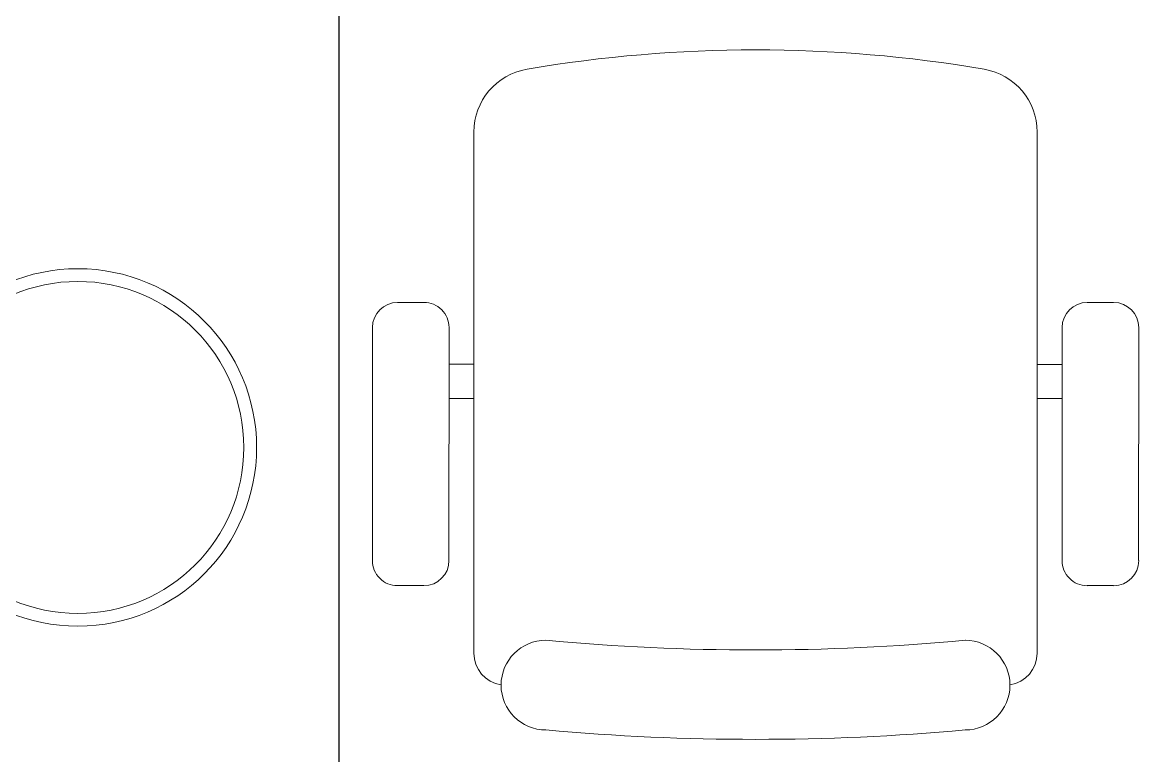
# Model space of a CAD drawing. Header units: metres. Extents: x -18745 to 220762, y -1579758 to -1356048.
# Drawn here: x 166265 to 167140, y -1454571 to -1453996 of the extents above; entities that cross this region are included whole.
import ezdxf

# ---------------------------------------------------------------- set-up
doc = ezdxf.new("R2010")
doc.units = ezdxf.units.M
doc.layers.get('0').update_dxf_attribs({"lineweight": 0})
doc.layers.add('A-100 - Copy$0$axes', color=8, linetype='Continuous')
doc.layers.add('A-100 - Copy$0$Medical Equipment and Furniture', color=8, linetype='Continuous', lineweight=0)
doc.layers.add('A-100 - Copy$0$NEW', color=8, linetype='Continuous', lineweight=5)

# ---------------------------------------------------------------- blocks, each defined once
blk = doc.blocks.new('*X66')
for p, q in [((5, 3), (5, 3)), ((5, 3), (5, 3)), ((5, 3), (5, 3)), ((5, 3), (5, 3)), ((5, 3), (5, 3)), ((5, 3), (5, 3)), ((5, 3), (5, 3)), ((5, 3), (5, 3)), ((5, 3), (5, 3)), ((5, 3), (5, 3)), ((5, 3), (5, 3)), ((5, 3), (5, 3)), ((5, 3), (5, 3)), ((5, 3), (5, 3)), ((5, 3), (5, 3)), ((5, 3), (5, 3)), ((5, 3), (5, 3)), ((5, 3), (5, 3)), ((5, 3), (5, 3)), ((5, 3), (5, 3)), ((5, 3), (5, 3)), ((5, 3), (5, 3)), ((5, 3), (5, 3)), ((5, 3), (5, 3)), ((5, 3), (5, 3)), ((5, 3), (5, 3)), ((5, 3), (5, 3)), ((5, 3), (5, 3)), ((5, 3), (5, 3)), ((5, 3), (5, 3)), ((5, 3), (5, 3)), ((5, 3), (5, 3)), ((5, 3), (5, 3)), ((5, 3), (5, 3)), ((5, 3), (5, 3)), ((5, 3), (5, 3)), ((5, 3), (5, 3)), ((5, 3), (5, 3)), ((5, 3), (5, 3)), ((5, 3), (5, 3)), ((5, 3), (5, 3)), ((5, 3), (5, 3)), ((5, 3), (5, 3)), ((5, 3), (5, 3)), ((5, 3), (5, 3)), ((5, 3), (5, 3)), ((5, 3), (5, 3)), ((5, 3), (5, 3)), ((5, 3), (5, 3)), ((5, 3), (5, 3)), ((5, 3), (5, 3)), ((5, 3), (5, 3)), ((5, 3), (5, 3)), ((5, 3), (5, 3)), ((5, 3), (5, 3)), ((5, 3), (5, 3)), ((5, 3), (5, 3)), ((5, 3), (5, 3)), ((5, 3), (5, 3)), ((5, 3), (5, 3)), ((5, 3), (5, 3)), ((5, 3), (5, 3)), ((5, 3), (5, 3)), ((5, 3), (5, 3)), ((5, 3), (5, 3)), ((5, 3), (5, 3)), ((6, 3), (5, 3)), ((5, 3), (5, 3)), ((6, 3), (5, 3)), ((5, 3), (5, 3)), ((6, 3), (5, 3)), ((5, 3), (5, 3)), ((6, 3), (5, 3)), ((5, 3), (5, 3)), ((5, 3), (5, 3)), ((5, 3), (5, 3)), ((5, 3), (5, 3)), ((5, 3), (5, 3)), ((5, 3), (5, 3)), ((5, 3), (5, 3)), ((5, 3), (5, 3)), ((5, 3), (5, 3)), ((5, 3), (5, 3)), ((5, 3), (5, 3)), ((5, 3), (5, 3)), ((5, 3), (5, 3)), ((5, 3), (5, 3)), ((5, 3), (5, 3)), ((5, 3), (5, 3)), ((5, 3), (5, 3)), ((5, 3), (5, 3)), ((5, 3), (5, 3)), ((5, 3), (5, 3)), ((5, 3), (5, 3)), ((5, 3), (5, 3)), ((5, 3), (5, 3)), ((6, 3), (6, 3)), ((6, 3), (6, 3)), ((6, 3), (6, 3)), ((6, 3), (6, 3)), ((6, 3), (6, 3)), ((6, 3), (6, 3)), ((6, 3), (6, 3)), ((6, 3), (6, 3)), ((6, 3), (6, 3)), ((6, 3), (6, 3)), ((6, 3), (6, 3)), ((6, 3), (6, 3)), ((6, 3), (6, 3)), ((6, 3), (6, 3)), ((6, 3), (6, 3)), ((6, 3), (6, 3)), ((6, 3), (6, 3)), ((6, 3), (6, 3)), ((6, 3), (6, 3)), ((6, 3), (6, 3)), ((6, 3), (6, 3)), ((6, 3), (6, 3)), ((6, 3), (6, 3)), ((6, 3), (6, 3)), ((6, 3), (6, 3)), ((6, 3), (6, 3)), ((6, 3), (6, 3)), ((6, 3), (6, 3)), ((6, 3), (6, 3)), ((6, 3), (6, 3)), ((6, 3), (6, 3)), ((6, 3), (6, 3)), ((6, 3), (6, 3)), ((6, 3), (6, 3)), ((6, 3), (6, 3)), ((6, 3), (6, 3)), ((6, 3), (6, 3)), ((6, 3), (6, 3)), ((6, 3), (6, 3)), ((6, 3), (6, 3)), ((6, 3), (6, 3)), ((6, 3), (6, 3)), ((6, 3), (6, 3)), ((6, 3), (6, 3)), ((6, 3), (6, 3)), ((6, 3), (6, 3)), ((6, 3), (6, 3)), ((6, 3), (6, 3)), ((6, 3), (6, 3)), ((6, 3), (6, 3)), ((6, 3), (6, 3)), ((6, 3), (6, 3)), ((6, 3), (6, 3)), ((6, 3), (6, 3)), ((6, 3), (6, 3)), ((6, 3), (6, 3)), ((6, 3), (6, 3)), ((6, 3), (6, 3)), ((6, 3), (6, 3)), ((6, 3), (6, 3)), ((6, 3), (6, 3)), ((6, 3), (6, 3)), ((6, 3), (6, 3)), ((6, 3), (6, 3)), ((6, 3), (6, 3)), ((6, 3), (6, 3)), ((6, 3), (6, 3)), ((6, 3), (6, 3)), ((6, 3), (6, 3)), ((6, 3), (6, 3)), ((6, 3), (6, 3)), ((6, 3), (6, 3)), ((6, 3), (6, 3)), ((6, 3), (6, 3)), ((6, 3), (6, 3)), ((6, 3), (6, 3)), ((6, 3), (6, 3)), ((6, 3), (6, 3)), ((6, 3), (6, 3)), ((6, 3), (6, 3)), ((6, 3), (6, 3)), ((6, 3), (6, 3)), ((6, 3), (6, 3)), ((6, 3), (6, 3)), ((6, 3), (6, 3)), ((6, 3), (6, 3)), ((6, 3), (6, 3)), ((6, 3), (6, 3)), ((6, 3), (6, 3)), ((6, 3), (6, 3)), ((6, 3), (6, 3)), ((6, 3), (6, 3)), ((6, 3), (6, 3)), ((6, 3), (6, 3)), ((6, 3), (6, 3)), ((6, 3), (6, 3)), ((6, 3), (6, 3)), ((6, 3), (6, 3)), ((6, 3), (6, 3)), ((6, 3), (6, 3)), ((6, 3), (6, 3)), ((6, 3), (6, 3)), ((6, 3), (6, 3)), ((6, 3), (6, 3)), ((6, 3), (6, 3)), ((6, 3), (6, 3)), ((6, 3), (6, 3)), ((6, 3), (6, 3)), ((6, 3), (6, 3)), ((6, 3), (6, 3)), ((6, 3), (6, 3)), ((6, 3), (6, 3)), ((6, 3), (6, 3)), ((6, 3), (6, 3)), ((6, 3), (6, 3)), ((6, 3), (6, 3)), ((6, 3), (6, 3)), ((6, 3), (6, 3)), ((6, 3), (6, 3)), ((6, 3), (6, 3)), ((6, 3), (6, 3)), ((6, 3), (6, 3)), ((6, 3), (6, 3)), ((6, 3), (6, 3)), ((6, 3), (6, 3)), ((6, 3), (6, 3)), ((6, 3), (6, 3)), ((6, 3), (6, 3)), ((6, 3), (6, 3)), ((6, 3), (6, 3)), ((6, 3), (6, 3)), ((6, 3), (6, 3)), ((6, 3), (6, 3)), ((6, 3), (6, 3)), ((6, 3), (6, 3)), ((6, 3), (6, 3)), ((6, 3), (6, 3)), ((6, 3), (6, 3)), ((6, 3), (6, 3)), ((6, 3), (6, 3)), ((6, 3), (6, 3)), ((6, 3), (6, 3)), ((6, 3), (6, 3)), ((6, 3), (6, 3)), ((6, 3), (6, 3)), ((6, 3), (6, 3)), ((6, 3), (6, 3)), ((6, 3), (6, 3)), ((6, 3), (6, 3)), ((6, 3), (6, 3)), ((6, 3), (6, 3)), ((6, 3), (6, 3)), ((6, 3), (6, 3)), ((6, 3), (6, 3)), ((6, 3), (6, 3)), ((6, 3), (6, 3)), ((6, 3), (6, 3)), ((6, 3), (6, 3)), ((6, 3), (6, 3)), ((6, 3), (6, 3)), ((6, 3), (6, 3)), ((6, 3), (6, 3)), ((6, 3), (6, 3)), ((6, 3), (6, 3)), ((6, 3), (6, 3)), ((6, 3), (6, 3)), ((6, 3), (6, 3)), ((6, 3), (6, 3)), ((6, 3), (6, 3)), ((6, 3), (6, 3)), ((6, 3), (6, 3)), ((6, 3), (6, 3)), ((6, 3), (6, 3)), ((6, 3), (6, 3)), ((6, 3), (6, 3)), ((6, 3), (6, 3)), ((6, 3), (6, 3)), ((6, 3), (6, 3)), ((6, 3), (6, 3)), ((6, 3), (6, 3)), ((6, 3), (6, 3)), ((6, 3), (6, 3)), ((6, 3), (6, 3)), ((6, 3), (6, 3)), ((6, 3), (6, 3)), ((6, 3), (6, 3)), ((6, 3), (6, 3)), ((6, 3), (6, 3)), ((6, 3), (6, 3)), ((6, 3), (6, 3)), ((6, 3), (6, 3)), ((6, 3), (6, 3)), ((6, 3), (6, 3)), ((6, 3), (6, 3)), ((6, 3), (6, 3)), ((6, 3), (6, 3)), ((6, 3), (6, 3)), ((6, 3), (6, 3)), ((6, 3), (6, 3)), ((6, 3), (6, 3)), ((6, 3), (6, 3)), ((6, 3), (6, 3)), ((6, 3), (6, 3)), ((6, 3), (6, 3)), ((6, 3), (5, 3)), ((6, 3), (5, 3)), ((6, 3), (5, 3)), ((6, 3), (5, 3)), ((6, 3), (5, 3)), ((6, 3), (6, 3)), ((6, 3), (6, 3)), ((6, 3), (6, 3)), ((6, 3), (6, 3)), ((6, 3), (6, 3)), ((6, 3), (6, 3)), ((6, 3), (6, 3)), ((6, 3), (6, 3)), ((6, 3), (6, 3)), ((6, 3), (6, 3)), ((6, 3), (6, 3)), ((6, 3), (6, 3)), ((6, 3), (6, 3)), ((6, 3), (6, 3)), ((6, 3), (6, 3)), ((6, 3), (6, 3)), ((6, 3), (6, 3)), ((6, 3), (6, 3)), ((6, 3), (6, 3)), ((6, 3), (6, 3)), ((6, 3), (6, 3)), ((6, 3), (6, 3)), ((6, 3), (6, 3)), ((6, 3), (6, 3)), ((6, 3), (6, 3)), ((6, 3), (6, 3)), ((6, 3), (6, 3)), ((6, 3), (6, 3)), ((6, 3), (6, 3)), ((6, 3), (6, 3)), ((6, 3), (6, 3)), ((6, 3), (6, 3)), ((6, 3), (6, 3)), ((6, 3), (6, 3)), ((6, 3), (6, 3)), ((6, 3), (6, 3)), ((6, 3), (6, 3)), ((6, 3), (6, 3)), ((6, 3), (6, 3)), ((6, 3), (6, 3)), ((6, 3), (6, 3)), ((6, 3), (6, 3)), ((6, 3), (6, 3)), ((6, 3), (6, 3)), ((6, 3), (6, 3)), ((6, 3), (6, 3)), ((6, 3), (6, 3)), ((6, 3), (6, 3)), ((6, 3), (6, 3)), ((6, 3), (6, 3)), ((6, 3), (6, 3)), ((6, 3), (6, 3)), ((6, 3), (6, 3)), ((6, 3), (6, 3)), ((6, 3), (6, 3)), ((6, 3), (6, 3)), ((6, 3), (6, 3)), ((6, 3), (6, 3)), ((6, 3), (6, 3)), ((6, 3), (6, 3)), ((6, 3), (6, 3)), ((6, 3), (6, 3)), ((6, 3), (6, 3)), ((6, 3), (6, 3)), ((6, 3), (6, 3)), ((6, 3), (6, 3)), ((6, 3), (6, 3)), ((6, 3), (6, 3)), ((6, 3), (6, 3)), ((6, 3), (6, 3)), ((6, 3), (6, 3)), ((6, 3), (6, 3)), ((6, 3), (6, 3)), ((6, 3), (6, 3)), ((6, 3), (6, 3)), ((6, 3), (6, 3)), ((6, 3), (6, 3)), ((6, 3), (6, 3)), ((6, 3), (6, 3)), ((6, 3), (6, 3)), ((6, 3), (6, 3)), ((6, 3), (6, 3)), ((6, 3), (6, 3)), ((6, 3), (6, 3)), ((6, 3), (6, 3)), ((6, 3), (6, 3)), ((6, 3), (6, 3)), ((6, 3), (6, 3)), ((6, 3), (6, 3)), ((6, 3), (6, 3)), ((6, 3), (6, 3)), ((6, 3), (6, 3)), ((6, 3), (6, 3)), ((6, 3), (6, 3)), ((6, 3), (6, 3)), ((6, 3), (6, 3)), ((6, 3), (6, 3)), ((6, 3), (6, 3)), ((6, 3), (6, 3)), ((6, 3), (6, 3)), ((6, 3), (6, 3)), ((6, 3), (6, 3)), ((6, 3), (6, 3)), ((6, 3), (6, 3)), ((6, 3), (6, 3)), ((6, 3), (6, 3)), ((6, 3), (6, 3)), ((6, 3), (6, 3)), ((6, 3), (6, 3)), ((6, 3), (6, 3)), ((6, 3), (6, 3)), ((6, 3), (6, 3)), ((6, 3), (6, 3)), ((6, 3), (6, 3)), ((6, 3), (6, 3)), ((6, 3), (6, 3)), ((6, 3), (6, 3)), ((6, 3), (6, 3)), ((6, 3), (6, 3)), ((6, 3), (6, 3)), ((6, 3), (6, 3)), ((6, 3), (6, 3)), ((6, 3), (6, 3)), ((6, 3), (6, 3)), ((6, 3), (6, 3)), ((6, 3), (6, 3)), ((6, 3), (6, 3)), ((6, 3), (6, 3)), ((6, 3), (6, 3)), ((6, 3), (6, 3)), ((6, 3), (6, 3)), ((6, 3), (6, 3)), ((6, 3), (6, 3)), ((6, 3), (6, 3)), ((6, 3), (6, 3)), ((6, 3), (6, 3)), ((6, 3), (6, 3)), ((6, 3), (6, 3)), ((6, 3), (6, 3)), ((6, 3), (6, 3)), ((6, 3), (6, 3)), ((6, 3), (6, 3)), ((6, 3), (6, 3)), ((6, 3), (6, 3)), ((6, 3), (6, 3)), ((6, 3), (6, 3)), ((6, 3), (6, 3)), ((6, 3), (6, 3)), ((6, 3), (6, 3)), ((6, 3), (6, 3)), ((6, 3), (6, 3)), ((6, 3), (6, 3)), ((6, 3), (6, 3)), ((6, 3), (6, 3)), ((6, 3), (6, 3)), ((6, 3), (6, 3)), ((6, 3), (6, 3)), ((6, 3), (6, 3)), ((6, 3), (6, 3)), ((6, 3), (6, 3)), ((6, 3), (6, 3)), ((6, 3), (6, 3)), ((6, 3), (6, 3)), ((6, 3), (6, 3)), ((6, 3), (6, 3)), ((6, 3), (6, 3)), ((6, 3), (6, 3)), ((6, 3), (6, 3)), ((6, 3), (6, 3)), ((6, 3), (6, 3)), ((6, 3), (6, 3)), ((6, 3), (6, 3)), ((6, 3), (6, 3)), ((6, 3), (6, 3)), ((6, 3), (6, 3)), ((6, 3), (6, 3)), ((6, 3), (6, 3)), ((6, 3), (6, 3)), ((6, 3), (6, 3)), ((6, 3), (6, 3)), ((6, 3), (6, 3)), ((6, 3), (6, 3)), ((6, 3), (6, 3)), ((6, 3), (6, 3)), ((6, 3), (6, 3)), ((6, 3), (6, 3)), ((6, 3), (6, 3)), ((6, 3), (6, 3)), ((6, 3), (6, 3)), ((6, 3), (6, 3)), ((6, 3), (6, 3)), ((6, 3), (6, 3)), ((6, 3), (6, 3)), ((6, 3), (6, 3)), ((6, 3), (6, 3)), ((6, 3), (6, 3)), ((6, 3), (6, 3)), ((6, 3), (6, 3)), ((6, 3), (6, 3)), ((6, 3), (6, 3)), ((6, 3), (6, 3)), ((6, 3), (6, 3)), ((6, 3), (6, 3)), ((6, 3), (6, 3)), ((6, 3), (6, 3)), ((6, 3), (6, 3)), ((6, 3), (6, 3)), ((6, 3), (6, 3)), ((6, 3), (6, 3)), ((6, 3), (6, 3)), ((6, 3), (6, 3)), ((6, 3), (6, 3)), ((6, 3), (6, 3)), ((6, 3), (6, 3)), ((6, 3), (6, 3)), ((6, 3), (6, 3)), ((6, 3), (6, 3)), ((6, 3), (6, 3)), ((6, 3), (6, 3)), ((6, 3), (6, 3)), ((6, 3), (6, 3)), ((6, 3), (6, 3)), ((6, 3), (6, 3)), ((6, 3), (6, 3)), ((6, 3), (6, 3)), ((6, 3), (6, 3)), ((6, 3), (6, 3)), ((6, 3), (6, 3)), ((6, 3), (6, 3)), ((6, 3), (6, 3)), ((6, 3), (6, 3)), ((6, 3), (6, 3)), ((6, 3), (6, 3)), ((6, 3), (6, 3)), ((6, 3), (6, 3)), ((6, 3), (6, 3)), ((6, 3), (6, 3)), ((6, 3), (6, 3)), ((6, 3), (6, 3)), ((6, 3), (6, 3)), ((6, 3), (6, 3)), ((6, 3), (6, 3)), ((6, 3), (6, 3)), ((6, 3), (6, 3)), ((6, 3), (6, 3)), ((6, 3), (6, 3)), ((6, 3), (6, 3)), ((6, 3), (6, 3)), ((6, 3), (6, 3)), ((6, 3), (6, 3)), ((6, 3), (6, 3)), ((6, 3), (6, 3)), ((6, 3), (6, 3)), ((6, 3), (6, 3)), ((6, 3), (6, 3)), ((6, 3), (6, 3)), ((6, 3), (6, 3)), ((6, 3), (6, 3)), ((6, 3), (6, 3)), ((6, 3), (6, 3)), ((6, 3), (6, 3)), ((6, 3), (6, 3)), ((6, 3), (6, 3)), ((6, 3), (6, 3)), ((6, 3), (6, 3)), ((6, 3), (6, 3)), ((6, 3), (6, 3)), ((6, 3), (6, 3)), ((6, 3), (6, 3)), ((6, 3), (6, 3)), ((6, 3), (6, 3)), ((6, 3), (6, 3)), ((6, 3), (6, 3)), ((6, 3), (6, 3)), ((6, 3), (6, 3)), ((6, 3), (6, 3)), ((6, 3), (6, 3)), ((6, 3), (6, 3)), ((6, 3), (6, 3)), ((6, 3), (6, 3)), ((6, 3), (6, 3)), ((6, 3), (6, 3)), ((6, 3), (6, 3)), ((6, 3), (6, 3)), ((6, 3), (6, 3)), ((6, 3), (6, 3)), ((6, 3), (6, 3)), ((6, 3), (6, 3)), ((6, 3), (6, 3)), ((6, 3), (6, 3)), ((6, 3), (6, 3)), ((6, 3), (6, 3)), ((6, 3), (6, 3)), ((6, 3), (6, 3)), ((6, 3), (6, 3)), ((6, 3), (6, 3)), ((6, 3), (6, 3)), ((6, 3), (6, 3)), ((6, 3), (6, 3)), ((6, 3), (6, 3)), ((6, 3), (6, 3)), ((6, 3), (6, 3)), ((6, 3), (6, 3)), ((6, 3), (6, 3)), ((6, 3), (6, 3)), ((6, 3), (6, 3)), ((6, 3), (6, 3)), ((6, 3), (6, 3)), ((6, 3), (6, 3)), ((6, 3), (6, 3)), ((6, 3), (6, 3)), ((6, 3), (6, 3)), ((6, 3), (6, 3)), ((6, 3), (6, 3)), ((6, 3), (6, 3)), ((6, 3), (6, 3)), ((6, 3), (6, 3))]:
    blk.add_line(p, q)
blk = doc.blocks.new('*X67')
for p, q in [((13, 1), (13, 1)), ((13, 1), (13, 1)), ((13, 1), (13, 1)), ((13, 1), (13, 1)), ((13, 1), (13, 1)), ((13, 1), (13, 1)), ((13, 1), (13, 1)), ((13, 1), (13, 1)), ((13, 1), (13, 1)), ((13, 1), (13, 1)), ((13, 1), (13, 1)), ((13, 1), (13, 1)), ((13, 1), (13, 1)), ((13, 1), (13, 1)), ((13, 1), (13, 1)), ((13, 1), (14, 1)), ((13, 1), (14, 1)), ((13, 1), (14, 1)), ((13, 1), (13, 1)), ((13, 1), (13, 1)), ((13, 1), (13, 1)), ((13, 1), (13, 1)), ((13, 1), (13, 1)), ((13, 1), (13, 1)), ((13, 1), (13, 1)), ((13, 1), (13, 1)), ((13, 1), (13, 1)), ((13, 1), (13, 1)), ((13, 1), (13, 1)), ((13, 1), (13, 1)), ((13, 1), (13, 1)), ((13, 1), (13, 1)), ((13, 1), (13, 1)), ((13, 1), (13, 1)), ((13, 1), (13, 1)), ((13, 1), (13, 1)), ((13, 1), (13, 1)), ((13, 1), (13, 1)), ((13, 1), (13, 1)), ((13, 1), (13, 1)), ((13, 1), (13, 1)), ((13, 1), (13, 1)), ((13, 1), (13, 1)), ((13, 1), (13, 1)), ((13, 1), (13, 1)), ((13, 1), (13, 1)), ((13, 1), (13, 1)), ((13, 1), (13, 1)), ((13, 1), (13, 1)), ((13, 1), (13, 1)), ((13, 1), (13, 1)), ((13, 1), (13, 1)), ((13, 1), (13, 1)), ((13, 1), (13, 1)), ((13, 1), (13, 1)), ((13, 1), (13, 1)), ((13, 1), (13, 1)), ((13, 1), (13, 1)), ((13, 1), (13, 1)), ((13, 1), (13, 1)), ((13, 1), (13, 1)), ((13, 1), (13, 1)), ((13, 1), (13, 1)), ((13, 1), (13, 1)), ((13, 1), (13, 1)), ((13, 1), (13, 1)), ((13, 1), (13, 1)), ((13, 1), (13, 1)), ((13, 1), (13, 1)), ((13, 1), (13, 1)), ((13, 1), (13, 1)), ((13, 1), (13, 1)), ((13, 1), (13, 1)), ((13, 1), (13, 1)), ((13, 1), (13, 1)), ((13, 1), (13, 1)), ((13, 1), (13, 1)), ((13, 1), (13, 1)), ((13, 1), (13, 1)), ((13, 1), (13, 1)), ((13, 1), (13, 1)), ((13, 1), (13, 1)), ((13, 1), (13, 1)), ((13, 1), (13, 1)), ((13, 1), (13, 1)), ((13, 1), (13, 1)), ((13, 1), (13, 1)), ((13, 1), (13, 1)), ((13, 1), (13, 1)), ((13, 1), (13, 1)), ((13, 1), (13, 1)), ((13, 1), (13, 1)), ((13, 1), (13, 1)), ((13, 1), (13, 1)), ((13, 1), (13, 1)), ((13, 1), (13, 1)), ((13, 1), (13, 1)), ((13, 1), (13, 1)), ((13, 1), (13, 1)), ((13, 1), (13, 1)), ((13, 1), (13, 1)), ((13, 1), (13, 1)), ((13, 1), (13, 1)), ((13, 1), (13, 1)), ((13, 1), (13, 1)), ((13, 1), (13, 1)), ((13, 1), (13, 1)), ((13, 1), (13, 1)), ((13, 1), (13, 1)), ((13, 1), (13, 1)), ((13, 1), (13, 1)), ((13, 1), (13, 1)), ((13, 1), (13, 1)), ((13, 1), (13, 1)), ((13, 1), (13, 1)), ((13, 1), (13, 1)), ((13, 1), (13, 1)), ((13, 1), (13, 1)), ((13, 1), (13, 1)), ((13, 1), (13, 1)), ((13, 1), (13, 1)), ((13, 1), (13, 1)), ((13, 1), (13, 1)), ((13, 1), (14, 1)), ((13, 0), (13, 0)), ((13, 0), (13, 0)), ((13, 0), (13, 0)), ((13, 0), (13, 0)), ((13, 0), (13, 0)), ((13, 0), (13, 0)), ((13, 0), (13, 0)), ((13, 0), (13, 0)), ((13, 0), (13, 0)), ((13, 0), (13, 0)), ((13, 0), (13, 0)), ((13, 0), (13, 0)), ((13, 0), (13, 0)), ((13, 0), (13, 0)), ((13, 0), (13, 0)), ((13, 0), (13, 0)), ((13, 0), (13, 0)), ((13, 0), (13, 0)), ((13, 0), (13, 0)), ((13, 0), (13, 0)), ((13, 0), (13, 0)), ((13, 0), (13, 0)), ((13, 0), (13, 0)), ((13, 0), (13, 0)), ((13, 0), (13, 0)), ((13, 0), (13, 0)), ((13, 0), (13, 0)), ((13, 0), (13, 0)), ((13, 0), (13, 0)), ((13, 0), (13, 0)), ((13, 0), (13, 0)), ((13, 0), (13, 0)), ((13, 0), (13, 0)), ((13, 0), (13, 0)), ((13, 0), (13, 0)), ((13, 0), (13, 0)), ((13, 0), (13, 0)), ((13, 0), (13, 0)), ((13, 0), (13, 0)), ((13, 0), (13, 0)), ((13, 0), (13, 0)), ((13, 0), (13, 0)), ((13, 0), (13, 0)), ((13, 0), (13, 0)), ((13, 0), (13, 0)), ((13, 0), (13, 0)), ((13, 0), (13, 0)), ((13, 0), (13, 0)), ((13, 0), (14, 0)), ((13, 0), (14, 0)), ((13, 0), (13, 0)), ((13, 0), (14, 0)), ((14, 1), (14, 1)), ((14, 1), (14, 1)), ((14, 1), (14, 1)), ((14, 1), (14, 1)), ((14, 1), (14, 1)), ((14, 1), (14, 1)), ((14, 1), (14, 1)), ((14, 1), (14, 1)), ((14, 1), (14, 1)), ((14, 1), (14, 1)), ((14, 1), (14, 1)), ((14, 1), (14, 1)), ((14, 1), (14, 1)), ((14, 1), (14, 1)), ((14, 1), (14, 1)), ((14, 1), (14, 1)), ((14, 1), (14, 1)), ((14, 1), (14, 1)), ((14, 1), (14, 1)), ((14, 1), (14, 1)), ((14, 1), (14, 1)), ((14, 1), (14, 1)), ((14, 1), (14, 1)), ((14, 1), (14, 1)), ((14, 1), (14, 1)), ((14, 1), (14, 1)), ((14, 1), (14, 1)), ((14, 1), (14, 1)), ((14, 1), (14, 1)), ((14, 1), (14, 1)), ((14, 1), (14, 1)), ((14, 1), (14, 1)), ((14, 1), (14, 1)), ((14, 1), (14, 1)), ((14, 1), (14, 1)), ((14, 1), (14, 1)), ((14, 1), (14, 1)), ((14, 1), (14, 1)), ((14, 1), (14, 1)), ((14, 1), (14, 1)), ((14, 1), (14, 1)), ((14, 1), (14, 1)), ((14, 1), (14, 1)), ((14, 1), (14, 1)), ((14, 1), (14, 1)), ((14, 1), (14, 1)), ((14, 1), (14, 1)), ((14, 1), (14, 1)), ((14, 1), (14, 1)), ((14, 1), (14, 1)), ((14, 1), (14, 1)), ((14, 1), (14, 1)), ((14, 1), (14, 1)), ((14, 1), (14, 1)), ((14, 1), (14, 1)), ((14, 1), (14, 1)), ((14, 1), (14, 1)), ((14, 1), (14, 1)), ((14, 1), (14, 1)), ((14, 1), (14, 1)), ((14, 1), (14, 1)), ((14, 1), (14, 1)), ((14, 1), (14, 1)), ((14, 1), (14, 1)), ((14, 1), (14, 1)), ((14, 1), (14, 1)), ((14, 1), (14, 1)), ((14, 1), (14, 1)), ((14, 1), (14, 1)), ((14, 1), (14, 1)), ((14, 1), (14, 1)), ((14, 1), (14, 1)), ((14, 1), (14, 1)), ((14, 1), (14, 1)), ((14, 1), (14, 1)), ((14, 1), (14, 1)), ((14, 1), (14, 1)), ((14, 1), (14, 1)), ((14, 1), (14, 1)), ((14, 1), (14, 1)), ((14, 1), (14, 1)), ((14, 1), (14, 1)), ((14, 1), (14, 1)), ((14, 1), (14, 1)), ((14, 1), (14, 1)), ((14, 1), (14, 1)), ((14, 1), (14, 1)), ((14, 1), (14, 1)), ((14, 1), (14, 1)), ((14, 1), (14, 1)), ((14, 1), (14, 1)), ((14, 1), (14, 1)), ((14, 1), (14, 1)), ((14, 1), (14, 1)), ((14, 0), (14, 0)), ((14, 0), (14, 0)), ((14, 0), (14, 0)), ((14, 0), (14, 0)), ((14, 0), (14, 0)), ((14, 0), (14, 0)), ((14, 0), (14, 0)), ((14, 0), (14, 0)), ((14, 0), (14, 0)), ((14, 0), (14, 0)), ((14, 0), (14, 0)), ((14, 0), (14, 0)), ((14, 0), (14, 0)), ((14, 0), (14, 0)), ((14, 0), (14, 0)), ((14, 0), (14, 0)), ((14, 0), (14, 0)), ((14, 0), (14, 0)), ((14, 0), (14, 0)), ((14, 0), (14, 0)), ((14, 0), (14, 0)), ((14, 0), (14, 0)), ((14, 0), (14, 0)), ((14, 0), (14, 0)), ((14, 0), (14, 0)), ((14, 0), (14, 0)), ((14, 0), (14, 0)), ((14, 0), (14, 0)), ((14, 0), (14, 0)), ((14, 0), (14, 0)), ((14, 0), (14, 0)), ((14, 0), (14, 0)), ((14, 0), (14, 0)), ((14, 0), (14, 0)), ((14, 0), (14, 0)), ((14, 0), (14, 0)), ((14, 0), (14, 0)), ((14, 0), (14, 0)), ((14, 0), (14, 0)), ((14, 0), (14, 0)), ((14, 0), (14, 0)), ((14, 0), (14, 0)), ((14, 0), (14, 0)), ((14, 0), (14, 0)), ((14, 0), (14, 0)), ((14, 0), (14, 0)), ((14, 0), (14, 0)), ((14, 0), (14, 0)), ((13, 0), (13, 0)), ((13, 0), (14, 0)), ((13, 0), (13, 0)), ((13, 0), (14, 0)), ((13, 0), (13, 0)), ((13, 0), (14, 0)), ((13, 0), (13, 0)), ((13, 0), (13, 0)), ((13, 0), (13, 0)), ((13, 0), (13, 0)), ((13, 0), (14, 0)), ((13, 0), (13, 0)), ((13, 0), (14, 0)), ((13, 0), (13, 0)), ((13, 0), (14, 0)), ((13, 0), (13, 0)), ((13, 0), (14, 0)), ((13, 0), (13, 0)), ((13, 0), (14, 0)), ((13, 0), (13, 0)), ((13, 0), (14, 0)), ((13, 0), (13, 0)), ((13, 0), (14, 0)), ((13, 0), (13, 0)), ((13, 0), (13, 0)), ((13, 0), (13, 0)), ((13, 0), (14, 0)), ((13, 0), (13, 0)), ((13, 0), (14, 0)), ((13, 0), (13, 0)), ((13, 0), (14, 0)), ((13, 0), (13, 0)), ((13, 0), (14, 0)), ((13, 0), (13, 0)), ((13, 0), (13, 0)), ((13, 0), (13, 0)), ((13, 0), (13, 0)), ((13, 0), (13, 0)), ((13, 0), (13, 0)), ((13, 0), (13, 0)), ((13, 0), (13, 0)), ((13, 0), (13, 0)), ((13, 0), (13, 0)), ((13, 0), (13, 0)), ((13, 0), (13, 0)), ((13, 0), (13, 0)), ((13, 0), (13, 0)), ((13, 0), (13, 0)), ((13, 0), (13, 0)), ((13, 0), (13, 0)), ((13, 0), (13, 0)), ((13, 0), (13, 0)), ((13, 0), (13, 0)), ((13, 0), (13, 0)), ((13, 0), (13, 0)), ((13, 0), (13, 0)), ((13, 0), (13, 0)), ((13, 0), (13, 0)), ((13, 0), (13, 0)), ((13, 0), (13, 0)), ((13, 0), (13, 0)), ((13, 0), (13, 0)), ((13, 0), (13, 0)), ((13, 0), (13, 0)), ((13, -1), (13, -1)), ((13, -1), (13, -1)), ((13, -1), (13, -1)), ((13, -1), (13, -1)), ((13, -1), (13, -1)), ((13, -1), (14, -1)), ((13, -1), (13, -1)), ((14, 0), (14, 0)), ((14, 0), (14, 0)), ((14, 0), (14, 0)), ((14, 0), (14, 0)), ((14, 0), (14, 0)), ((14, 0), (14, 0)), ((14, 0), (14, 0)), ((14, 0), (14, 0)), ((14, 0), (14, 0)), ((14, 0), (14, 0)), ((14, 0), (14, 0)), ((14, 0), (14, 0)), ((14, 0), (14, 0)), ((14, 0), (14, 0)), ((14, 0), (14, 0)), ((13, 0), (14, 0)), ((14, 0), (14, 0)), ((14, 0), (14, 0)), ((14, 0), (14, 0)), ((14, 0), (14, 0)), ((14, 0), (14, 0)), ((14, 0), (14, 0)), ((14, 0), (14, 0)), ((14, 0), (14, 0)), ((14, 0), (14, 0)), ((14, 0), (14, 0)), ((14, 0), (14, 0)), ((14, 0), (14, 0)), ((14, 0), (14, 0)), ((14, 0), (14, 0)), ((14, 0), (14, 0)), ((14, 0), (14, 0)), ((14, 0), (14, 0)), ((14, 0), (14, 0)), ((14, 0), (14, 0)), ((14, 0), (14, 0)), ((14, 0), (14, 0)), ((14, 0), (14, 0)), ((14, 0), (14, 0)), ((14, 0), (14, 0)), ((14, 0), (14, 0)), ((14, 0), (14, 0)), ((14, 0), (14, 0)), ((14, 0), (14, 0)), ((14, 0), (14, 0)), ((14, 0), (14, 0)), ((14, 0), (14, 0)), ((14, 0), (14, 0)), ((14, 0), (14, 0)), ((14, 0), (14, 0)), ((14, -1), (14, -1)), ((14, -1), (14, -1)), ((14, -1), (14, -1)), ((14, -1), (14, -1)), ((14, -1), (14, -1))]:
    blk.add_line(p, q)
blk = doc.blocks.new('A-100 - Copy$0$GF21018-P')
for p, q in [((-0.2207, 0.47563), (-0.2207, 0.0675)), ((0.22049, 0.47563), (0.22049, 0.0675)), ((-0.2806, 0.34221), (-0.25983, 0.34221)), ((0.25963, 0.34221), (0.2804, 0.34221)), ((-0.30021, 0.32259), (-0.30021, 0.14)), ((-0.24021, 0.32259), (-0.24021, 0.14)), ((0.24001, 0.32259), (0.24001, 0.14)), ((0.30001, 0.32259), (0.30001, 0.14)), ((-0.24021, 0.29372), (-0.2207, 0.29372)), ((0.22049, 0.29372), (0.24001, 0.29372)), ((-0.24021, 0.26708), (-0.2207, 0.26708)), ((0.22049, 0.26708), (0.24001, 0.26708)), ((-0.2806, 0.12039), (-0.25983, 0.12039)), ((0.25963, 0.12039), (0.2804, 0.12039))]:
    blk.add_line(p, q)
for points in [[(0.24001, 0.29372), (0.24001, 0.29372), (0.24001, 0.29372), (0.24001, 0.29372), (0.24001, 0.29372), (0.24001, 0.29372), (0.24001, 0.29372), (0.24001, 0.29372), (0.24001, 0.29372), (0.24001, 0.29372), (0.24001, 0.29372), (0.24001, 0.29372), (0.24001, 0.29372), (0.24001, 0.29372), (0.24001, 0.29372), (0.24001, 0.29372), (0.24001, 0.29372), (0.24001, 0.29372), (0.24001, 0.29372), (0.24001, 0.29372), (0.24001, 0.29372), (0.24001, 0.29372), (0.24001, 0.29372), (0.24001, 0.29372), (0.24001, 0.29372), (0.24001, 0.29372), (0.24001, 0.29372), (0.24001, 0.29372), (0.24001, 0.29372), (0.24001, 0.29372), (0.24001, 0.29372), (0.24001, 0.29372), (0.24001, 0.29372), (0.24001, 0.29372), (0.24001, 0.29372), (0.24001, 0.29372), (0.24001, 0.29372), (0.24001, 0.29372), (0.24001, 0.29372), (0.24001, 0.29372), (0.24001, 0.29372), (0.24001, 0.29372), (0.24001, 0.29372), (0.24001, 0.29372), (0.24001, 0.29372), (0.24001, 0.29372), (0.24001, 0.29372), (0.24001, 0.29372), (0.24001, 0.29372), (0.24001, 0.29372), (0.24001, 0.29372), (0.24001, 0.29372), (0.24001, 0.29372), (0.24001, 0.29372), (0.24001, 0.29372), (0.24001, 0.29372), (0.24001, 0.29372), (0.24001, 0.29372), (0.24001, 0.29372), (0.24001, 0.29372), (0.24001, 0.29372), (0.24001, 0.29372), (0.24001, 0.29372), (0.24001, 0.29372), (0.24001, 0.29372), (0.24001, 0.29372), (0.24001, 0.29372), (0.24001, 0.29372), (0.24001, 0.29372), (0.24001, 0.29372), (0.24001, 0.29372), (0.24001, 0.29372), (0.24001, 0.29372), (0.24001, 0.29372), (0.24001, 0.29372), (0.24001, 0.29372), (0.24001, 0.29372), (0.24001, 0.29372), (0.24001, 0.29372), (0.24001, 0.29372), (0.24001, 0.29372), (0.24001, 0.29372), (0.24001, 0.29372), (0.24001, 0.29372), (0.24001, 0.29372), (0.24001, 0.29372), (0.24001, 0.29372), (0.24001, 0.29372), (0.24001, 0.29372), (0.24001, 0.29372), (0.24001, 0.29372), (0.24001, 0.29372), (0.24001, 0.29372), (0.24001, 0.29372), (0.24001, 0.29372), (0.24001, 0.29372), (0.24001, 0.29372), (0.24001, 0.29372), (0.24001, 0.29372), (0.24001, 0.29372), (0.24001, 0.29372), (0.24001, 0.29372), (0.24001, 0.29372), (0.24001, 0.29372), (0.24001, 0.29372), (0.24001, 0.29372), (0.24001, 0.29372), (0.24001, 0.29372), (0.24001, 0.29372), (0.24001, 0.29372), (0.24001, 0.29372), (0.24001, 0.29372), (0.24001, 0.29372), (0.24001, 0.29372), (0.24001, 0.29372), (0.24001, 0.29372), (0.24001, 0.29372), (0.24001, 0.29372), (0.24001, 0.29372), (0.24001, 0.29372), (0.24001, 0.29372), (0.24001, 0.29372), (0.24001, 0.29372), (0.24001, 0.29372), (0.24001, 0.29372), (0.24001, 0.29372), (0.24001, 0.29372), (0.24001, 0.29372), (0.24001, 0.29372), (0.24001, 0.29372), (0.24001, 0.29372), (0.24001, 0.29372), (0.24001, 0.29372), (0.24001, 0.29372), (0.24001, 0.29372), (0.24001, 0.29372), (0.24001, 0.29372), (0.24001, 0.29372), (0.24001, 0.29372), (0.24001, 0.29372), (0.24001, 0.29372), (0.24001, 0.29372), (0.24001, 0.29372), (0.24001, 0.29372), (0.24001, 0.29372), (0.24001, 0.29372), (0.24001, 0.29372), (0.24001, 0.29372), (0.24001, 0.29372), (0.24001, 0.29372), (0.24001, 0.29372), (0.24001, 0.29372), (0.24001, 0.29372), (0.24001, 0.29372), (0.24001, 0.29372), (0.24001, 0.29372), (0.24001, 0.29372), (0.24001, 0.29372), (0.24001, 0.29372), (0.24001, 0.29372), (0.24001, 0.29372), (0.24001, 0.29372), (0.24001, 0.29372), (0.24001, 0.29372), (0.24001, 0.29372), (0.24001, 0.29372), (0.24001, 0.29372), (0.24001, 0.29372), (0.24001, 0.29372), (0.24001, 0.29372), (0.24001, 0.29372), (0.24001, 0.29372), (0.24001, 0.29372), (0.24001, 0.29372), (0.24001, 0.29372), (0.24001, 0.29372), (0.24001, 0.29372), (0.24001, 0.29372), (0.24001, 0.29372), (0.24001, 0.29372), (0.24001, 0.29372), (0.24001, 0.29372), (0.24001, 0.29372), (0.24001, 0.29372), (0.24001, 0.29372), (0.24001, 0.29372), (0.24001, 0.29372), (0.24001, 0.29372), (0.24001, 0.29372), (0.24001, 0.29372), (0.24001, 0.29372), (0.24001, 0.29372), (0.24001, 0.29372), (0.24001, 0.29372), (0.24001, 0.29372), (0.24001, 0.29372), (0.24001, 0.29372), (0.24001, 0.29372), (0.24001, 0.29372), (0.24001, 0.29372), (0.24001, 0.29372), (0.24001, 0.29372), (0.24001, 0.29372), (0.24001, 0.29372), (0.24001, 0.29372), (0.24001, 0.29372), (0.24001, 0.29372), (0.24001, 0.29372), (0.24001, 0.29372), (0.24001, 0.29372), (0.24001, 0.29372), (0.24001, 0.29372), (0.24001, 0.29372), (0.24001, 0.29372), (0.24001, 0.29372), (0.24001, 0.29372), (0.24001, 0.29372), (0.24001, 0.29372), (0.24001, 0.29372), (0.24001, 0.29372), (0.24001, 0.29372), (0.24001, 0.29372), (0.24001, 0.29372), (0.24001, 0.29372), (0.24001, 0.29372), (0.24001, 0.29372), (0.24001, 0.29372), (0.24001, 0.29372), (0.24001, 0.29372), (0.24001, 0.29372), (0.24001, 0.29372), (0.24001, 0.29372), (0.24001, 0.29372), (0.24001, 0.29372), (0.24001, 0.29372), (0.24001, 0.29372), (0.24001, 0.29372), (0.24001, 0.29372), (0.24001, 0.29372), (0.24001, 0.29372), (0.24001, 0.29372), (0.24001, 0.29372), (0.24001, 0.29372), (0.24001, 0.29372), (0.24001, 0.29372), (0.24001, 0.29372), (0.24001, 0.29372), (0.24001, 0.29372), (0.24001, 0.29372), (0.24001, 0.29372), (0.24001, 0.29372), (0.24001, 0.29372), (0.24001, 0.29372), (0.24001, 0.29372), (0.24001, 0.29372), (0.24001, 0.29372), (0.24001, 0.29372), (0.24001, 0.29372), (0.24001, 0.29372), (0.24001, 0.29372), (0.24001, 0.29372), (0.24001, 0.29372), (0.24001, 0.29372), (0.24001, 0.29372), (0.24001, 0.29372), (0.24001, 0.29372), (0.24001, 0.29372), (0.24001, 0.29372), (0.24001, 0.29372), (0.24001, 0.29372), (0.24001, 0.29372), (0.24001, 0.29372), (0.24001, 0.29372), (0.24001, 0.29372), (0.24001, 0.29372), (0.24001, 0.29372), (0.24001, 0.29372)], [(0.24001, 0.29372), (0.24001, 0.29372), (0.24001, 0.29372), (0.24001, 0.29372), (0.24001, 0.29372), (0.24001, 0.29372), (0.24001, 0.29372), (0.24001, 0.29372), (0.24001, 0.29372), (0.24001, 0.29372), (0.24001, 0.29372), (0.24001, 0.29372), (0.24001, 0.29372), (0.24001, 0.29372), (0.24001, 0.29372), (0.24001, 0.29372), (0.24001, 0.29372), (0.24001, 0.29372), (0.24001, 0.29372), (0.24001, 0.29372), (0.24001, 0.29372), (0.24001, 0.29372), (0.24001, 0.29372), (0.24001, 0.29372), (0.24001, 0.29372), (0.24001, 0.29372), (0.24001, 0.29372), (0.24001, 0.29372), (0.24001, 0.29372), (0.24001, 0.29372), (0.24001, 0.29372), (0.24001, 0.29372), (0.24001, 0.29372), (0.24001, 0.29372), (0.24001, 0.29372), (0.24001, 0.29372), (0.24001, 0.29372), (0.24001, 0.29372), (0.24001, 0.29372), (0.24001, 0.29372), (0.24001, 0.29372), (0.24001, 0.29372), (0.24001, 0.29372), (0.24001, 0.29372), (0.24001, 0.29372), (0.24001, 0.29372), (0.24001, 0.29372), (0.24001, 0.29372), (0.24001, 0.29372), (0.24001, 0.29372), (0.24001, 0.29372), (0.24001, 0.29372), (0.24001, 0.29372), (0.24001, 0.29372), (0.24001, 0.29372), (0.24001, 0.29372), (0.24001, 0.29372), (0.24001, 0.29372), (0.24001, 0.29372), (0.24001, 0.29372), (0.24001, 0.29372), (0.24001, 0.29372), (0.24001, 0.29372), (0.24001, 0.29372), (0.24001, 0.29372), (0.24001, 0.29372), (0.24001, 0.29372), (0.24001, 0.29372), (0.24001, 0.29372), (0.24001, 0.29372), (0.24001, 0.29372), (0.24001, 0.29372), (0.24001, 0.29372), (0.24001, 0.29372), (0.24001, 0.29372), (0.24001, 0.29372), (0.24001, 0.29372), (0.24001, 0.29372), (0.24001, 0.29372), (0.24001, 0.29372), (0.24001, 0.29372), (0.24001, 0.29372), (0.24001, 0.29372), (0.24001, 0.29372), (0.24001, 0.29372), (0.24001, 0.29372), (0.24001, 0.29372), (0.24001, 0.29372), (0.24001, 0.29372), (0.24001, 0.29372), (0.24001, 0.29372), (0.24001, 0.29372), (0.24001, 0.29372), (0.24001, 0.29372), (0.24001, 0.29372), (0.24001, 0.29372), (0.24001, 0.29372), (0.24001, 0.29372), (0.24001, 0.29372), (0.24001, 0.29372), (0.24001, 0.29372), (0.24001, 0.29372), (0.24001, 0.29372), (0.24001, 0.29372), (0.24001, 0.29372), (0.24001, 0.29372), (0.24001, 0.29372), (0.24001, 0.29372), (0.24001, 0.29372), (0.24001, 0.29372), (0.24001, 0.29372), (0.24001, 0.29372), (0.24001, 0.29372), (0.24001, 0.29372), (0.24001, 0.29372), (0.24001, 0.29372), (0.24001, 0.29372), (0.24001, 0.29372), (0.24001, 0.29372), (0.24001, 0.29372), (0.24001, 0.29372), (0.24001, 0.29372), (0.24001, 0.29372), (0.24001, 0.29372), (0.24001, 0.29372), (0.24001, 0.29372), (0.24001, 0.29372), (0.24001, 0.29372), (0.24001, 0.29372), (0.24001, 0.29372), (0.24001, 0.29372), (0.24001, 0.29372), (0.24001, 0.29372), (0.24001, 0.29372), (0.24001, 0.29372), (0.24001, 0.29372), (0.24001, 0.29372), (0.24001, 0.29372), (0.24001, 0.29372), (0.24001, 0.29372), (0.24001, 0.29372), (0.24001, 0.29372), (0.24001, 0.29372), (0.24001, 0.29372), (0.24001, 0.29372), (0.24001, 0.29372), (0.24001, 0.29372), (0.24001, 0.29372), (0.24001, 0.29372), (0.24001, 0.29372), (0.24001, 0.29372), (0.24001, 0.29372), (0.24001, 0.29372), (0.24001, 0.29372), (0.24001, 0.29372), (0.24001, 0.29372), (0.24001, 0.29372), (0.24001, 0.29372), (0.24001, 0.29372), (0.24001, 0.29372), (0.24001, 0.29372), (0.24001, 0.29372), (0.24001, 0.29372), (0.24001, 0.29372), (0.24001, 0.29372), (0.24001, 0.29372), (0.24001, 0.29372), (0.24001, 0.29372), (0.24001, 0.29372), (0.24001, 0.29372), (0.24001, 0.29372), (0.24001, 0.29372), (0.24001, 0.29372), (0.24001, 0.29372), (0.24001, 0.29372), (0.24001, 0.29372), (0.24001, 0.29372), (0.24001, 0.29372), (0.24001, 0.29372), (0.24001, 0.29372), (0.24001, 0.29372), (0.24001, 0.29372), (0.24001, 0.29372), (0.24001, 0.29372), (0.24001, 0.29372), (0.24001, 0.29372), (0.24001, 0.29372), (0.24001, 0.29372), (0.24001, 0.29372), (0.24001, 0.29372), (0.24001, 0.29372), (0.24001, 0.29372), (0.24001, 0.29372), (0.24001, 0.29372), (0.24001, 0.29372), (0.24001, 0.29372), (0.24001, 0.29372), (0.24001, 0.29372), (0.24001, 0.29372), (0.24001, 0.29372), (0.24001, 0.29372), (0.24001, 0.29372), (0.24001, 0.29372), (0.24001, 0.29372), (0.24001, 0.29372), (0.24001, 0.29372), (0.24001, 0.29372), (0.24001, 0.29372), (0.24001, 0.29372), (0.24001, 0.29372), (0.24001, 0.29372), (0.24001, 0.29372), (0.24001, 0.29372), (0.24001, 0.29372), (0.24001, 0.29372), (0.24001, 0.29372), (0.24001, 0.29372), (0.24001, 0.29372), (0.24001, 0.29372)], [(0.24001, 0.29372), (0.24001, 0.29372), (0.24001, 0.29372), (0.24001, 0.29372), (0.24001, 0.29372), (0.24001, 0.29372), (0.24001, 0.29372), (0.24001, 0.29372), (0.24001, 0.29372), (0.24001, 0.29372), (0.24001, 0.29372), (0.24001, 0.29372), (0.24001, 0.29372), (0.24001, 0.29372), (0.24001, 0.29372), (0.24001, 0.29372), (0.24001, 0.29372), (0.24001, 0.29372), (0.24001, 0.29372), (0.24001, 0.29372), (0.24001, 0.29372), (0.24001, 0.29372), (0.24001, 0.29372), (0.24001, 0.29372), (0.24001, 0.29372), (0.24001, 0.29372), (0.24001, 0.29372), (0.24001, 0.29372), (0.24001, 0.29372), (0.24001, 0.29372), (0.24001, 0.29372), (0.24001, 0.29372), (0.24001, 0.29372), (0.24001, 0.29372), (0.24001, 0.29372), (0.24001, 0.29372), (0.24001, 0.29372), (0.24001, 0.29372), (0.24001, 0.29372), (0.24001, 0.29372), (0.24001, 0.29372), (0.24001, 0.29372), (0.24001, 0.29372), (0.24001, 0.29372), (0.24001, 0.29372), (0.24001, 0.29372), (0.24001, 0.29372), (0.24001, 0.29372), (0.24001, 0.29372), (0.24001, 0.29372), (0.24001, 0.29372), (0.24001, 0.29372), (0.24001, 0.29372), (0.24001, 0.29372), (0.24001, 0.29372), (0.24001, 0.29372), (0.24001, 0.29372), (0.24001, 0.29372), (0.24001, 0.29372), (0.24001, 0.29372), (0.24001, 0.29372), (0.24001, 0.29372), (0.24001, 0.29372), (0.24001, 0.29372), (0.24001, 0.29372), (0.24001, 0.29372), (0.24001, 0.29372), (0.24001, 0.29372), (0.24001, 0.29372), (0.24001, 0.29372), (0.24001, 0.29372), (0.24001, 0.29372), (0.24001, 0.29372), (0.24001, 0.29372), (0.24001, 0.29372), (0.24001, 0.29372), (0.24001, 0.29372), (0.24001, 0.29372), (0.24001, 0.29372), (0.24001, 0.29372), (0.24001, 0.29372), (0.24001, 0.29372), (0.24001, 0.29372), (0.24001, 0.29372), (0.24001, 0.29372), (0.24001, 0.29372), (0.24001, 0.29372), (0.24001, 0.29372), (0.24001, 0.29372), (0.24001, 0.29372), (0.24001, 0.29372), (0.24001, 0.29372), (0.24001, 0.29372), (0.24001, 0.29372), (0.24001, 0.29372), (0.24001, 0.29372), (0.24001, 0.29372), (0.24001, 0.29372), (0.24001, 0.29372), (0.24001, 0.29372), (0.24001, 0.29372), (0.24001, 0.29372), (0.24001, 0.29372), (0.24001, 0.29372), (0.24001, 0.29372), (0.24001, 0.29372), (0.24001, 0.29372), (0.24001, 0.29372), (0.24001, 0.29372), (0.24001, 0.29372), (0.24001, 0.29372), (0.24001, 0.29372), (0.24001, 0.29372), (0.24001, 0.29372), (0.24001, 0.29372), (0.24001, 0.29372), (0.24001, 0.29372), (0.24001, 0.29372), (0.24001, 0.29372), (0.24001, 0.29372), (0.24001, 0.29372), (0.24001, 0.29372), (0.24001, 0.29372), (0.24001, 0.29372), (0.24001, 0.29372), (0.24001, 0.29372), (0.24001, 0.29372), (0.24001, 0.29372), (0.24001, 0.29372), (0.24001, 0.29372), (0.24001, 0.29372), (0.24001, 0.29372), (0.24001, 0.29372), (0.24001, 0.29372), (0.24001, 0.29372), (0.24001, 0.29372), (0.24001, 0.29372), (0.24001, 0.29372), (0.24001, 0.29372), (0.24001, 0.29372), (0.24001, 0.29372), (0.24001, 0.29372), (0.24001, 0.29372), (0.24001, 0.29372), (0.24001, 0.29372), (0.24001, 0.29372), (0.24001, 0.29372), (0.24001, 0.29372), (0.24001, 0.29372), (0.24001, 0.29372), (0.24001, 0.29372), (0.24001, 0.29372), (0.24001, 0.29372), (0.24001, 0.29372), (0.24001, 0.29372), (0.24001, 0.29372), (0.24001, 0.29372), (0.24001, 0.29372), (0.24001, 0.29372), (0.24001, 0.29372), (0.24001, 0.29372), (0.24001, 0.29372), (0.24001, 0.29372), (0.24001, 0.29372), (0.24001, 0.29372), (0.24001, 0.29372), (0.24001, 0.29372), (0.24001, 0.29372), (0.24001, 0.29372), (0.24001, 0.29372), (0.24001, 0.29372), (0.24001, 0.29372), (0.24001, 0.29372), (0.24001, 0.29372), (0.24001, 0.29372), (0.24001, 0.29372), (0.24001, 0.29372), (0.24001, 0.29372), (0.24001, 0.29372), (0.24001, 0.29372), (0.24001, 0.29372), (0.24001, 0.29372), (0.24001, 0.29372), (0.24001, 0.29372), (0.24001, 0.29372), (0.24001, 0.29372), (0.24001, 0.29372), (0.24001, 0.29372), (0.24001, 0.29372), (0.24001, 0.29372), (0.24001, 0.29372), (0.24001, 0.29372), (0.24001, 0.29372), (0.24001, 0.29372), (0.24001, 0.29372), (0.24001, 0.29372), (0.24001, 0.29372), (0.24001, 0.29372), (0.24001, 0.29372), (0.24001, 0.29372), (0.24001, 0.29372), (0.24001, 0.29372), (0.24001, 0.29372), (0.24001, 0.29372), (0.24001, 0.29372), (0.24001, 0.29372), (0.24001, 0.29372), (0.24001, 0.29372), (0.24001, 0.29372), (0.24001, 0.29372), (0.24001, 0.29372), (0.24001, 0.29372), (0.24001, 0.29372), (0.24001, 0.29372)]]:
    blk.add_lwpolyline(points, close=True)
for centre, radius, start, end in [((-0.0001, -0.52948), 1.06948, 80.36712, 99.63288), ((-0.1707, 0.47563), 0.05, 99.63288, 180), ((0.17049, 0.47563), 0.05, 0, 80.36712), ((-0.2806, 0.32259), 0.01962, 90, 180), ((-0.25983, 0.32259), 0.01962, 360, 90), ((0.25963, 0.32259), 0.01962, 90, 180), ((0.2804, 0.32259), 0.01962, 0, 90), ((-0.2806, 0.14), 0.01962, 180, 270), ((-0.25983, 0.14), 0.01962, 270, 360), ((0.25963, 0.14), 0.01962, 180, 270), ((0.2804, 0.14), 0.01962, 270, 0), ((-0.16429, 0.0425), 0.03511, 90, 270), ((0, 1.84674), 1.77674, 264.69456, 275.30527), ((0.16409, 0.0425), 0.03511, 270, 90), ((-0.1957, 0.0675), 0.025, 180, 261.47208), ((0.19549, 0.0675), 0.025, 278.52792, 360), ((0, 1.83136), 1.83136, 264.85322, 275.14698)]:
    blk.add_arc(centre, radius, start, end)
at = {"layer": 'A-100 - Copy$0$NEW'}
for points in [[(0.24001, 0.29372), (0.24001, 0.29372), (0.24001, 0.29372), (0.24001, 0.29372), (0.24001, 0.29372), (0.24001, 0.29372), (0.24001, 0.29372), (0.24001, 0.29372)], [(0.24001, 0.29372), (0.24001, 0.29372), (0.24001, 0.29372), (0.24001, 0.29372), (0.24001, 0.29372), (0.24001, 0.29372), (0.24001, 0.29372)], [(0.24001, 0.29372), (0.24001, 0.29372), (0.24001, 0.29372), (0.24001, 0.29372), (0.24001, 0.29372), (0.24001, 0.29372), (0.24001, 0.29372), (0.24001, 0.29372), (0.24001, 0.29372)], [(0.24001, 0.29372), (0.24001, 0.29372), (0.24001, 0.29372), (0.24001, 0.29372), (0.24001, 0.29372), (0.24001, 0.29372), (0.24001, 0.29372), (0.24001, 0.29372), (0.24001, 0.29372), (0.24001, 0.29372)], [(0.24001, 0.29372), (0.24001, 0.29372), (0.24001, 0.29372), (0.24001, 0.29372), (0.24001, 0.29372), (0.24001, 0.29372), (0.24001, 0.29372), (0.24001, 0.29372), (0.24001, 0.29372), (0.24001, 0.29372), (0.24001, 0.29372), (0.24001, 0.29372), (0.24001, 0.29372), (0.24001, 0.29372), (0.24001, 0.29372)], [(0.24001, 0.29372), (0.24001, 0.29372), (0.24001, 0.29372), (0.24001, 0.29372), (0.24001, 0.29372), (0.24001, 0.29372), (0.24001, 0.29372), (0.24001, 0.29372), (0.24001, 0.29372), (0.24001, 0.29372)], [(0.24001, 0.29372), (0.24001, 0.29372), (0.24001, 0.29372), (0.24001, 0.29372), (0.24001, 0.29372), (0.24001, 0.29372), (0.24001, 0.29372), (0.24001, 0.29372), (0.24001, 0.29372), (0.24001, 0.29372)], [(0.24001, 0.29372), (0.24001, 0.29372), (0.24001, 0.29372), (0.24001, 0.29372), (0.24001, 0.29372), (0.24001, 0.29372), (0.24001, 0.29372), (0.24001, 0.29372), (0.24001, 0.29372), (0.24001, 0.29372)], [(0.24001, 0.29372), (0.24001, 0.29372), (0.24001, 0.29372), (0.24001, 0.29372), (0.24001, 0.29372), (0.24001, 0.29372), (0.24001, 0.29372), (0.24001, 0.29372), (0.24001, 0.29372), (0.24001, 0.29372), (0.24001, 0.29372), (0.24001, 0.29372), (0.24001, 0.29372), (0.24001, 0.29372), (0.24001, 0.29372), (0.24001, 0.29372), (0.24001, 0.29372), (0.24001, 0.29372)], [(0.24001, 0.29372), (0.24001, 0.29372), (0.24001, 0.29372), (0.24001, 0.29372), (0.24001, 0.29372), (0.24001, 0.29372), (0.24001, 0.29372), (0.24001, 0.29372), (0.24001, 0.29372), (0.24001, 0.29372), (0.24001, 0.29372), (0.24001, 0.29372)], [(0.24001, 0.29372), (0.24001, 0.29372), (0.24001, 0.29372), (0.24001, 0.29372), (0.24001, 0.29372), (0.24001, 0.29372), (0.24001, 0.29372)], [(0.24001, 0.29372), (0.24001, 0.29372), (0.24001, 0.29372), (0.24001, 0.29372), (0.24001, 0.29372), (0.24001, 0.29372), (0.24001, 0.29372), (0.24001, 0.29372), (0.24001, 0.29372), (0.24001, 0.29372), (0.24001, 0.29372), (0.24001, 0.29372), (0.24001, 0.29372), (0.24001, 0.29372), (0.24001, 0.29372), (0.24001, 0.29372), (0.24001, 0.29372), (0.24001, 0.29372), (0.24001, 0.29372), (0.24001, 0.29372), (0.24001, 0.29372), (0.24001, 0.29372), (0.24001, 0.29372), (0.24001, 0.29372), (0.24001, 0.29372), (0.24001, 0.29372), (0.24001, 0.29372), (0.24001, 0.29372), (0.24001, 0.29372), (0.24001, 0.29372), (0.24001, 0.29372), (0.24001, 0.29372), (0.24001, 0.29372), (0.24001, 0.29372), (0.24001, 0.29372), (0.24001, 0.29372), (0.24001, 0.29372), (0.24001, 0.29372), (0.24001, 0.29372), (0.24001, 0.29372), (0.24001, 0.29372), (0.24001, 0.29372), (0.24001, 0.29372), (0.24001, 0.29372), (0.24001, 0.29372), (0.24001, 0.29372), (0.24001, 0.29372), (0.24001, 0.29372), (0.24001, 0.29372), (0.24001, 0.29372), (0.24001, 0.29372), (0.24001, 0.29372), (0.24001, 0.29372), (0.24001, 0.29372), (0.24001, 0.29372), (0.24001, 0.29372), (0.24001, 0.29372), (0.24001, 0.29372), (0.24001, 0.29372), (0.24001, 0.29372), (0.24001, 0.29372), (0.24001, 0.29372), (0.24001, 0.29372), (0.24001, 0.29372), (0.24001, 0.29372), (0.24001, 0.29372), (0.24001, 0.29372), (0.24001, 0.29372), (0.24001, 0.29372), (0.24001, 0.29372), (0.24001, 0.29372), (0.24001, 0.29372), (0.24001, 0.29372), (0.24001, 0.29372), (0.24001, 0.29372), (0.24001, 0.29372), (0.24001, 0.29372), (0.24001, 0.29372), (0.24001, 0.29372), (0.24001, 0.29372), (0.24001, 0.29372), (0.24001, 0.29372), (0.24001, 0.29372), (0.24001, 0.29372), (0.24001, 0.29372), (0.24001, 0.29372), (0.24001, 0.29372), (0.24001, 0.29372), (0.24001, 0.29372), (0.24001, 0.29372), (0.24001, 0.29372), (0.24001, 0.29372), (0.24001, 0.29372), (0.24001, 0.29372), (0.24001, 0.29372), (0.24001, 0.29372), (0.24001, 0.29372), (0.24001, 0.29372), (0.24001, 0.29372), (0.24001, 0.29372), (0.24001, 0.29372), (0.24001, 0.29372), (0.24001, 0.29372), (0.24001, 0.29372), (0.24001, 0.29372), (0.24001, 0.29372), (0.24001, 0.29372), (0.24001, 0.29372), (0.24001, 0.29372), (0.24001, 0.29372), (0.24001, 0.29372)], [(0.24001, 0.29372), (0.24001, 0.29372), (0.24001, 0.29372), (0.24001, 0.29372), (0.24001, 0.29372), (0.24001, 0.29372), (0.24001, 0.29372), (0.24001, 0.29372), (0.24001, 0.29372), (0.24001, 0.29372), (0.24001, 0.29372), (0.24001, 0.29372), (0.24001, 0.29372), (0.24001, 0.29372), (0.24001, 0.29372), (0.24001, 0.29372), (0.24001, 0.29372)], [(0.24001, 0.29372), (0.24001, 0.29372), (0.24001, 0.29372), (0.24001, 0.29372), (0.24001, 0.29372), (0.24001, 0.29372), (0.24001, 0.29372), (0.24001, 0.29372), (0.24001, 0.29372), (0.24001, 0.29372), (0.24001, 0.29372), (0.24001, 0.29372), (0.24001, 0.29372), (0.24001, 0.29372), (0.24001, 0.29372), (0.24001, 0.29372), (0.24001, 0.29372), (0.24001, 0.29372), (0.24001, 0.29372), (0.24001, 0.29372), (0.24001, 0.29372), (0.24001, 0.29372), (0.24001, 0.29372), (0.24001, 0.29372), (0.24001, 0.29372), (0.24001, 0.29372), (0.24001, 0.29372), (0.24001, 0.29372), (0.24001, 0.29372), (0.24001, 0.29372), (0.24001, 0.29372), (0.24001, 0.29372), (0.24001, 0.29372), (0.24001, 0.29372), (0.24001, 0.29372), (0.24001, 0.29372), (0.24001, 0.29372), (0.24001, 0.29372), (0.24001, 0.29372), (0.24001, 0.29372), (0.24001, 0.29372), (0.24001, 0.29372), (0.24001, 0.29372), (0.24001, 0.29372), (0.24001, 0.29372), (0.24001, 0.29372), (0.24001, 0.29372), (0.24001, 0.29372), (0.24001, 0.29372), (0.24001, 0.29372), (0.24001, 0.29372), (0.24001, 0.29372), (0.24001, 0.29372), (0.24001, 0.29372), (0.24001, 0.29372), (0.24001, 0.29372), (0.24001, 0.29372), (0.24001, 0.29372), (0.24001, 0.29372), (0.24001, 0.29372), (0.24001, 0.29372), (0.24001, 0.29372), (0.24001, 0.29372), (0.24001, 0.29372), (0.24001, 0.29372), (0.24001, 0.29372), (0.24001, 0.29372), (0.24001, 0.29372), (0.24001, 0.29372), (0.24001, 0.29372), (0.24001, 0.29372), (0.24001, 0.29372), (0.24001, 0.29372), (0.24001, 0.29372), (0.24001, 0.29372), (0.24001, 0.29372), (0.24001, 0.29372), (0.24001, 0.29372), (0.24001, 0.29372), (0.24001, 0.29372), (0.24001, 0.29372), (0.24001, 0.29372), (0.24001, 0.29372), (0.24001, 0.29372), (0.24001, 0.29372), (0.24001, 0.29372), (0.24001, 0.29372), (0.24001, 0.29372), (0.24001, 0.29372)], [(0.24001, 0.29372), (0.24001, 0.29372), (0.24001, 0.29372), (0.24001, 0.29372), (0.24001, 0.29372), (0.24001, 0.29372), (0.24001, 0.29372), (0.24001, 0.29372), (0.24001, 0.29372), (0.24001, 0.29372), (0.24001, 0.29372), (0.24001, 0.29372), (0.24001, 0.29372), (0.24001, 0.29372), (0.24001, 0.29372), (0.24001, 0.29372), (0.24001, 0.29372), (0.24001, 0.29372), (0.24001, 0.29372), (0.24001, 0.29372), (0.24001, 0.29372), (0.24001, 0.29372), (0.24001, 0.29372), (0.24001, 0.29372), (0.24001, 0.29372), (0.24001, 0.29372), (0.24001, 0.29372), (0.24001, 0.29372), (0.24001, 0.29372), (0.24001, 0.29372), (0.24001, 0.29372), (0.24001, 0.29372), (0.24001, 0.29372), (0.24001, 0.29372), (0.24001, 0.29372), (0.24001, 0.29372), (0.24001, 0.29372), (0.24001, 0.29372), (0.24001, 0.29372), (0.24001, 0.29372), (0.24001, 0.29372), (0.24001, 0.29372), (0.24001, 0.29372), (0.24001, 0.29372), (0.24001, 0.29372), (0.24001, 0.29372), (0.24001, 0.29372), (0.24001, 0.29372), (0.24001, 0.29372), (0.24001, 0.29372), (0.24001, 0.29372), (0.24001, 0.29372), (0.24001, 0.29372), (0.24001, 0.29372)]]:
    blk.add_lwpolyline(points, dxfattribs=at)
for name, xscale, yscale, zscale in [('*X66', 8.59375e-11, 8.59375e-11, 8.59375e-11), ('*X67', 5.5e-11, 5.5e-11, 5.5e-11)]:
    blk.add_blockref(name, (0.24001, 0.29372), dxfattribs=dict(xscale=xscale, yscale=yscale, zscale=zscale))
blk = doc.blocks.new('A-100 - Copy$0$WM00001-P')
for radius in [0.14, 0.13]:
    blk.add_circle((0, 0), radius)
blk = doc.blocks.new('A-100 - Copy')
at = {"layer": 'A-100 - Copy$0$axes'}
blk.add_line((166513.28, -1477297.37, 0), (166513.28, -1391762.69, 0), dxfattribs=at)
at = {"layer": 'A-100 - Copy$0$Medical Equipment and Furniture', "extrusion": (8.17011e-07, -7.77426e-06, 1)}
for name, p, xscale, yscale, zscale, rotation in [('A-100 - Copy$0$GF21018-P', (166839.49, -1454558.07, 11.45), 1000.000000000003, 1000.000000000003, 1000.000000000003, 359.9985892356893), ('A-100 - Copy$0$WM00001-P', (166308.57, -1454329.45, 11.45), -1000.000000000006, 1000.000000000005, 1000.000000000004, 77.99858923583346)]:
    blk.add_blockref(name, p, dxfattribs=dict(at, xscale=xscale, yscale=yscale, zscale=zscale, rotation=rotation))

msp = doc.modelspace()

# ---------------------------------------------------------------- block references
msp.add_blockref('A-100 - Copy', (0, 0))

doc.saveas('drawing.dxf')
